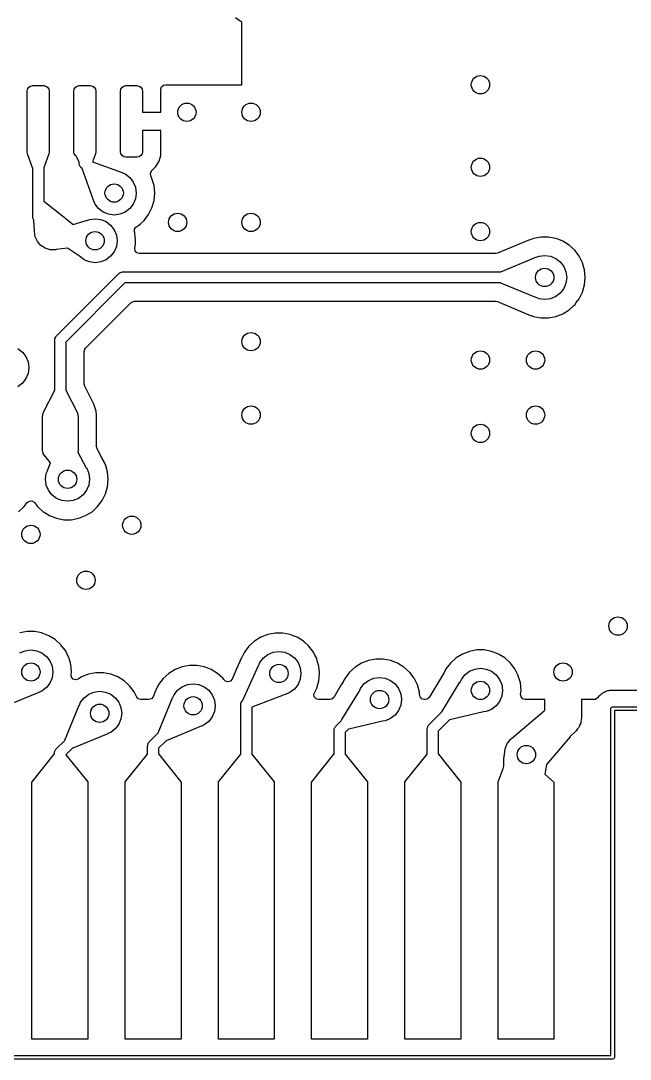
# Model space of a CAD drawing. Extents: x 90 to 175, y -109.5 to -35.9.
# Drawn here: x 123.47 to 140.08, y -109.55 to -81.26 of the extents above; entities that cross this region are included whole.
import ezdxf

# ---------------------------------------------------------------- set-up
doc = ezdxf.new("R2010")
doc.units = 0
doc.layers.add('BLACK', color=7, linetype='CONTINUOUS')

msp = doc.modelspace()

# ---------------------------------------------------------------- linework, layer by layer
at = {"layer": 'BLACK', "linetype": 'CONTINUOUS'}
for p, q in [((129.45, -81.269615), (129.325736, -81.174264)), ((129.5, -81.290325), (129.45, -81.269615)), ((129.5, -81.53), (129.5, -81.290325)), ((129.5, -83), (129.5, -81.53)), ((123.65, -83.175), (123.661418, -83.117597)), ((123.65, -84.825), (123.65, -83.175)), ((123.661418, -83.117597), (123.693934, -83.068934)), ((123.693934, -83.068934), (123.742597, -83.036418)), ((123.742597, -83.036418), (123.8, -83.025)), ((123.8, -83.025), (124.1, -83.025)), ((124.1, -83.025), (124.157403, -83.036418)), ((124.157403, -83.036418), (124.206066, -83.068934)), ((124.206066, -83.068934), (124.238582, -83.117597)), ((124.238582, -83.117597), (124.25, -83.175)), ((124.25, -83.175), (124.25, -84.825)), ((124.92, -83.175), (124.931418, -83.117597)), ((124.92, -84.825), (124.92, -83.175)), ((124.931418, -83.117597), (124.963934, -83.068934)), ((124.963934, -83.068934), (125.012597, -83.036418)), ((125.012597, -83.036418), (125.07, -83.025)), ((125.07, -83.025), (125.37, -83.025)), ((125.37, -83.025), (125.427403, -83.036418)), ((125.427403, -83.036418), (125.476066, -83.068934)), ((125.476066, -83.068934), (125.508582, -83.117597)), ((125.508582, -83.117597), (125.52, -83.175)), ((125.52, -83.175), (125.52, -84.825)), ((126.19, -83.175), (126.201418, -83.117597)), ((126.19, -84.825), (126.19, -83.175)), ((126.201418, -83.117597), (126.233934, -83.068934)), ((126.233934, -83.068934), (126.282597, -83.036418)), ((126.282597, -83.036418), (126.34, -83.025)), ((126.34, -83.025), (126.64, -83.025)), ((126.64, -83.025), (126.697403, -83.036418)), ((126.697403, -83.036418), (126.746066, -83.068934)), ((126.746066, -83.068934), (126.778582, -83.117597)), ((126.778582, -83.117597), (126.79, -83.175)), ((126.79, -83.175), (126.79, -83.75)), ((127.29, -83.124), (127.309685, -83.056961)), ((127.29, -83.13), (127.29, -83.124)), ((127.29, -83.75), (127.29, -83.13)), ((127.309685, -83.056961), (127.362489, -83.011206)), ((127.362489, -83.011206), (127.414, -83)), ((127.414, -83), (129.5, -83)), ((126.79, -83.75), (127.29, -83.75)), ((127.29, -84.25), (126.79, -84.25)), ((126.79, -84.25), (126.79, -84.825)), ((127.29, -84.890644), (127.29, -84.25)), ((123.661418, -84.882403), (123.65, -84.825)), ((124.25, -84.825), (124.238582, -84.882403)), ((124.931418, -84.882403), (124.92, -84.825)), ((125.52, -84.825), (125.508582, -84.882403)), ((126.201418, -84.882403), (126.19, -84.825)), ((126.79, -84.825), (126.778582, -84.882403)), ((123.662719, -84.884351), (123.661418, -84.882403)), ((123.662741, -84.886151), (123.662719, -84.884351)), ((123.797245, -85.267194), (123.662741, -84.886151)), ((124.237258, -84.886151), (124.102755, -85.267194)), ((124.237279, -84.884352), (124.237258, -84.886151)), ((124.238582, -84.882403), (124.237279, -84.884352)), ((124.963934, -84.931066), (124.931418, -84.882403)), ((124.987922, -84.947095), (124.963934, -84.931066)), ((124.988277, -84.949869), (124.987922, -84.947095)), ((125.07, -85.101031), (124.988277, -84.949869)), ((125.07, -85.150833), (125.07, -85.101031)), ((125.075111, -85.169907), (125.07, -85.150833)), ((125.507119, -84.886264), (125.425541, -85.101724)), ((125.425541, -85.101724), (126.237805, -85.392131)), ((125.507158, -84.884533), (125.507119, -84.886264)), ((125.508582, -84.882403), (125.507158, -84.884533)), ((126.233934, -84.931066), (126.201418, -84.882403)), ((126.282597, -84.963582), (126.233934, -84.931066)), ((126.34, -84.975), (126.282597, -84.963582)), ((126.64, -84.975), (126.34, -84.975)), ((126.697403, -84.963582), (126.64, -84.975)), ((126.746066, -84.931066), (126.697403, -84.963582)), ((126.778582, -84.882403), (126.746066, -84.931066)), ((127.157685, -85.226552), (127.241282, -85.085196)), ((127.241282, -85.085196), (127.241283, -85.085193)), ((127.241283, -85.085193), (127.287099, -84.927495)), ((127.287099, -84.927495), (127.2871, -84.927489)), ((127.2871, -84.927489), (127.29, -84.890644)), ((123.8, -85.271565), (123.797245, -85.267194)), ((123.8, -86.6), (123.8, -85.271565)), ((124.102755, -85.267194), (124.1, -85.27026)), ((124.1, -85.27026), (124.1, -86.167114)), ((125.075111, -85.189656), (125.075111, -85.169907)), ((125.084984, -85.206758), (125.075111, -85.189656)), ((125.090096, -85.225833), (125.084984, -85.206758)), ((125.10406, -85.239797), (125.090096, -85.225833)), ((125.113934, -85.256899), (125.10406, -85.239797)), ((125.143752, -85.286717), (125.113934, -85.256899)), ((125.461296, -86.168712), (125.143752, -85.286717)), ((126.237805, -85.392131), (126.244441, -85.398143)), ((126.244441, -85.398143), (126.244523, -85.399815)), ((126.244523, -85.399815), (126.319762, -85.43098)), ((126.319762, -85.43098), (126.444026, -85.526331)), ((127.005566, -85.417261), (127.032439, -85.352765)), ((127.017827, -85.486042), (127.005566, -85.417261)), ((127.032439, -85.352765), (127.041147, -85.343091)), ((127.041147, -85.343091), (127.157681, -85.226557)), ((127.157681, -85.226557), (127.157685, -85.226552)), ((126.444026, -85.526331), (126.539377, -85.650595)), ((126.539377, -85.650595), (126.599317, -85.795304)), ((127.050344, -85.551345), (127.017827, -85.486042)), ((127.106159, -85.747512), (127.050344, -85.551345)), ((126.599317, -85.795304), (126.619762, -85.950595)), ((126.619762, -85.950595), (126.599317, -86.105886)), ((127.124977, -85.950595), (127.106159, -85.747512)), ((127.106159, -86.153678), (127.124977, -85.950595)), ((124.1, -86.167114), (124.103198, -86.168232)), ((124.103198, -86.168232), (124.654595, -86.60745)), ((125.461477, -86.169181), (125.461296, -86.168712)), ((125.467799, -86.175522), (125.461477, -86.169181)), ((125.469051, -86.175523), (125.467799, -86.175522)), ((125.500147, -86.250595), (125.469051, -86.175523)), ((125.595498, -86.374859), (125.500147, -86.250595)), ((126.539377, -86.250595), (126.444026, -86.374859)), ((126.599317, -86.105886), (126.539377, -86.250595)), ((127.050344, -86.349845), (127.106159, -86.153678)), ((125.719762, -86.47021), (125.595498, -86.374859)), ((125.864471, -86.53015), (125.719762, -86.47021)), ((126.019762, -86.550595), (125.864471, -86.53015)), ((126.175053, -86.53015), (126.019762, -86.550595)), ((126.319762, -86.47021), (126.175053, -86.53015)), ((126.444026, -86.374859), (126.319762, -86.47021)), ((126.884246, -86.631982), (126.959435, -86.532416)), ((126.959435, -86.532416), (127.050344, -86.349845)), ((123.805111, -86.619074), (123.8, -86.6)), ((123.805111, -86.638823), (123.805111, -86.619074)), ((123.814984, -86.655925), (123.805111, -86.638823)), ((123.820096, -86.675), (123.814984, -86.655925)), ((123.831187, -86.686091), (123.820096, -86.675)), ((123.849342, -86.989021), (123.831187, -86.686091)), ((124.654595, -86.60745), (124.67743, -86.622125)), ((124.67743, -86.622125), (124.687259, -86.633468)), ((124.687259, -86.633468), (124.693321, -86.638297)), ((124.693321, -86.638297), (124.696641, -86.644296)), ((124.696641, -86.644296), (124.702591, -86.651162)), ((124.702591, -86.651162), (124.704441, -86.6504)), ((124.704441, -86.6504), (124.711713, -86.652949)), ((124.711713, -86.652949), (124.90484, -86.806839)), ((124.90484, -86.806839), (125.260245, -86.698757)), ((125.260245, -86.698757), (125.269155, -86.699629)), ((125.269155, -86.699629), (125.270547, -86.701163)), ((125.270547, -86.701163), (125.344709, -86.670445)), ((125.344709, -86.670445), (125.5, -86.65)), ((125.5, -86.65), (125.655291, -86.670445)), ((125.655291, -86.670445), (125.8, -86.730385)), ((125.8, -86.730385), (125.924264, -86.825736)), ((125.924264, -86.825736), (126.019615, -86.95)), ((126.62904, -86.867721), (126.685803, -86.832576)), ((126.685803, -86.832576), (126.736044, -86.786775)), ((126.736044, -86.786775), (126.836524, -86.695176)), ((126.836524, -86.695176), (126.884246, -86.631982)), ((123.851035, -86.992797), (123.849342, -86.989021)), ((123.85, -87), (123.851035, -86.992797)), ((123.870254, -87.140866), (123.85, -87)), ((123.929373, -87.27032), (123.870254, -87.140866)), ((126.019615, -86.95), (126.079555, -87.094709)), ((126.079555, -87.094709), (126.1, -87.25)), ((126.575061, -87.007075), (126.575647, -86.93721)), ((126.583169, -87.035572), (126.575061, -87.007075)), ((126.575647, -86.93721), (126.613914, -86.878751)), ((126.586397, -87.046918), (126.583169, -87.035572)), ((126.603691, -87.233558), (126.586397, -87.046918)), ((126.613914, -86.878751), (126.62904, -86.867721)), ((124.02257, -87.377875), (123.929373, -87.27032)), ((124.142292, -87.454816), (124.02257, -87.377875)), ((126.079555, -87.405291), (126.019615, -87.55)), ((126.1, -87.25), (126.079555, -87.405291)), ((126.586387, -87.453188), (126.597725, -87.330836)), ((126.597725, -87.330836), (126.605215, -87.25)), ((126.605215, -87.25), (126.603691, -87.233558)), ((137.315159, -87.233559), (136.459792, -87.589962)), ((137.315165, -87.233557), (137.315159, -87.233559)), ((137.347816, -87.22515), (137.315165, -87.233557)), ((137.354758, -87.22292), (137.347816, -87.22515)), ((137.447538, -87.186977), (137.354758, -87.22292)), ((137.447542, -87.186976), (137.447538, -87.186977)), ((137.547784, -87.168238), (137.447542, -87.186976)), ((137.648024, -87.1495), (137.547784, -87.168238)), ((137.851976, -87.1495), (137.648024, -87.1495)), ((138.052456, -87.186976), (137.851976, -87.1495)), ((138.092719, -87.202574), (138.052456, -87.186976)), ((138.242635, -87.260651), (138.092719, -87.202574)), ((138.242642, -87.260655), (138.242635, -87.260651)), ((138.416039, -87.368017), (138.242642, -87.260655)), ((138.416041, -87.368019), (138.416039, -87.368017)), ((138.566762, -87.505418), (138.416041, -87.368019)), ((124.278843, -87.494911), (124.142292, -87.454816)), ((124.353698, -87.494911), (124.278843, -87.494911)), ((124.354339, -87.496082), (124.353698, -87.494911)), ((124.362934, -87.498598), (124.354339, -87.496082)), ((124.396956, -87.494911), (124.362934, -87.498598)), ((124.421157, -87.494911), (124.396956, -87.494911)), ((124.435314, -87.490753), (124.421157, -87.494911)), ((124.749939, -87.456657), (124.435314, -87.490753)), ((125.076049, -87.674504), (124.749939, -87.456657)), ((125.2, -87.769615), (125.076049, -87.674504)), ((125.924264, -87.674264), (125.8, -87.769615)), ((126.019615, -87.55), (125.924264, -87.674264)), ((126.585616, -87.457853), (126.586387, -87.453188)), ((126.59556, -87.527011), (126.585616, -87.457853)), ((126.641315, -87.579815), (126.59556, -87.527011)), ((126.708354, -87.5995), (126.641315, -87.579815)), ((135.996202, -87.5995), (126.708354, -87.5995)), ((136, -87.6), (135.996202, -87.5995)), ((136.003798, -87.5995), (136, -87.6)), ((136.4121, -87.5995), (136.003798, -87.5995)), ((136.459792, -87.589962), (136.4121, -87.5995)), ((136.5572, -88.097), (137.509585, -87.700173)), ((137.509585, -87.700173), (137.518539, -87.700155)), ((137.518539, -87.700155), (137.519844, -87.701454)), ((137.519844, -87.701454), (137.594709, -87.670445)), ((137.594709, -87.670445), (137.75, -87.65)), ((137.75, -87.65), (137.905291, -87.670445)), ((137.905291, -87.670445), (138.05, -87.730385)), ((138.566764, -87.505421), (138.566762, -87.505418)), ((138.689673, -87.668179), (138.566764, -87.505421)), ((138.780582, -87.85075), (138.689673, -87.668179)), ((125.248497, -87.789703), (125.2, -87.769615)), ((125.258555, -87.796422), (125.248497, -87.789703)), ((125.26056, -87.797495), (125.258555, -87.796422)), ((125.267334, -87.797505), (125.26056, -87.797495)), ((125.344709, -87.829555), (125.267334, -87.797505)), ((125.5, -87.85), (125.344709, -87.829555)), ((125.655291, -87.829555), (125.5, -87.85)), ((125.8, -87.769615), (125.655291, -87.829555)), ((138.05, -87.730385), (138.174264, -87.825736)), ((138.174264, -87.825736), (138.269615, -87.95)), ((138.269615, -87.95), (138.329555, -88.094709)), ((138.836397, -88.046917), (138.780582, -87.85075)), ((124.446434, -89.841434), (126.143934, -88.143934)), ((126.143934, -88.143934), (126.161035, -88.13406)), ((126.161035, -88.13406), (126.175, -88.120096)), ((126.175, -88.120096), (126.194074, -88.114984)), ((126.194074, -88.114984), (126.211177, -88.105111)), ((126.211177, -88.105111), (126.230925, -88.105111)), ((126.230925, -88.105111), (126.25, -88.1)), ((126.25, -88.1), (136.553231, -88.1)), ((136.553231, -88.1), (136.553427, -88.099527)), ((136.553427, -88.099527), (136.5572, -88.097)), ((138.329555, -88.094709), (138.35, -88.25)), ((138.35, -88.25), (138.329555, -88.405291)), ((138.855215, -88.25), (138.836397, -88.046917)), ((138.836397, -88.453083), (138.855215, -88.25)), ((126.312132, -88.4), (124.7025, -90.009632)), ((136.554213, -88.4), (126.312132, -88.4)), ((136.5572, -88.402999), (136.554213, -88.4)), ((137.509584, -88.799825), (136.5572, -88.402999)), ((138.269615, -88.55), (138.174264, -88.674264)), ((138.329555, -88.405291), (138.269615, -88.55)), ((138.780582, -88.64925), (138.836397, -88.453083)), ((137.50959, -88.799827), (137.509584, -88.799825)), ((137.518545, -88.799841), (137.50959, -88.799827)), ((137.519844, -88.798545), (137.518545, -88.799841)), ((137.594709, -88.829555), (137.519844, -88.798545)), ((137.75, -88.85), (137.594709, -88.829555)), ((137.905291, -88.829555), (137.75, -88.85)), ((138.05, -88.769615), (137.905291, -88.829555)), ((138.174264, -88.674264), (138.05, -88.769615)), ((138.610382, -88.936819), (138.689673, -88.831821)), ((138.689673, -88.831821), (138.780582, -88.64925)), ((125.239319, -90.180627), (126.483127, -88.936819)), ((126.483127, -88.936819), (126.54445, -88.903334)), ((126.54445, -88.903334), (126.570808, -88.9005)), ((126.570808, -88.9005), (136.4121, -88.9005)), ((136.4121, -88.9005), (136.459792, -88.910038)), ((136.459792, -88.910038), (136.524067, -88.936819)), ((136.524067, -88.936819), (137.315167, -89.266443)), ((138.416041, -89.131981), (138.544122, -89.015219)), ((138.544122, -89.015219), (138.566762, -88.994581)), ((138.566762, -88.994581), (138.610382, -88.936819)), ((137.315167, -89.266443), (137.315173, -89.266445)), ((137.315173, -89.266445), (137.315174, -89.266446)), ((137.315174, -89.266446), (137.366416, -89.284627)), ((137.366416, -89.284627), (137.372334, -89.286092)), ((137.372334, -89.286092), (137.372275, -89.286326)), ((137.372275, -89.286326), (137.39202, -89.291514)), ((137.39202, -89.291514), (137.447538, -89.313022)), ((137.447538, -89.313022), (137.447539, -89.313022)), ((137.447539, -89.313022), (137.447544, -89.313024)), ((137.447544, -89.313024), (137.648024, -89.3505)), ((137.648024, -89.3505), (137.648026, -89.3505)), ((137.648026, -89.3505), (137.851974, -89.3505)), ((137.851974, -89.3505), (137.851976, -89.3505)), ((137.851976, -89.3505), (138.052456, -89.313024)), ((138.052456, -89.313024), (138.242637, -89.239348)), ((138.242637, -89.239348), (138.416041, -89.131981)), ((124.4025, -89.9475), (124.407611, -89.928425)), ((124.4025, -91.316162), (124.4025, -89.9475)), ((124.407611, -89.908677), (124.417484, -89.891574)), ((124.407611, -89.928425), (124.407611, -89.908677)), ((124.417484, -89.891574), (124.422596, -89.8725)), ((124.422596, -89.8725), (124.43656, -89.858535)), ((124.43656, -89.858535), (124.446434, -89.841434)), ((123.393455, -90.188183), (123.517719, -90.283534)), ((124.7025, -90.009632), (124.7025, -91.315495)), ((125.203, -90.268308), (125.222685, -90.201269)), ((125.222685, -90.201269), (125.239319, -90.180627)), ((123.517719, -90.283534), (123.61307, -90.407798)), ((123.61307, -90.407798), (123.67301, -90.552507)), ((125.203, -91.153909), (125.203, -90.268308)), ((123.67301, -90.552507), (123.693455, -90.707798)), ((123.693455, -90.707798), (123.67301, -90.863089)), ((123.61307, -91.007798), (123.517719, -91.132062)), ((123.67301, -90.863089), (123.61307, -91.007798)), ((123.517719, -91.132062), (123.393455, -91.227413)), ((124.087015, -91.943547), (124.399266, -91.318967)), ((124.399266, -91.318967), (124.4025, -91.316162)), ((124.7025, -91.315495), (124.703542, -91.315927)), ((124.703542, -91.315927), (124.705734, -91.318968)), ((124.705734, -91.318968), (125.017983, -91.943545)), ((125.216088, -91.209358), (125.203, -91.153909)), ((125.471758, -91.720763), (125.216088, -91.209358)), ((124.065, -92.04375), (124.083554, -91.950471)), ((124.083554, -91.950471), (124.086181, -91.946538)), ((124.086181, -91.946538), (124.087015, -91.943547)), ((125.017983, -91.943545), (125.018121, -91.945495)), ((125.018121, -91.945495), (125.021446, -91.950471)), ((125.021446, -91.950471), (125.04, -92.04375)), ((125.474444, -91.725588), (125.471758, -91.720763)), ((125.475362, -91.727075), (125.474444, -91.725588)), ((125.530087, -91.892225), (125.475362, -91.727075)), ((125.540009, -91.989348), (125.530087, -91.892225)), ((124.065, -92.95625), (124.065, -92.04375)), ((125.04, -92.04375), (125.04, -92.95625)), ((125.540499, -91.994144), (125.540009, -91.989348)), ((125.5405, -91.994157), (125.540499, -91.994144)), ((125.5405, -92.859014), (125.5405, -91.994157)), ((124.083554, -93.049529), (124.065, -92.95625)), ((124.136393, -93.128607), (124.083554, -93.049529)), ((125.038788, -92.962577), (125.030149, -93.007695)), ((125.030149, -93.007695), (125.259944, -93.437397)), ((125.038818, -92.962189), (125.038788, -92.962577)), ((125.04, -92.95625), (125.038818, -92.962189)), ((125.555154, -92.91749), (125.5405, -92.859014)), ((125.685411, -93.161064), (125.555154, -92.91749)), ((124.170284, -93.151252), (124.136393, -93.128607)), ((124.17135, -93.154891), (124.170284, -93.151252)), ((124.28804, -93.299882), (124.17135, -93.154891)), ((124.20019, -93.509602), (124.28804, -93.299882)), ((125.687357, -93.164438), (125.685411, -93.161064)), ((125.689673, -93.168179), (125.687357, -93.164438)), ((125.69584, -93.180565), (125.689673, -93.168179)), ((125.74401, -93.270639), (125.69584, -93.180565)), ((125.744011, -93.270642), (125.74401, -93.270639)), ((125.751739, -93.291926), (125.744011, -93.270642)), ((125.754519, -93.298409), (125.751739, -93.291926)), ((125.780576, -93.350738), (125.754519, -93.298409)), ((125.780582, -93.35075), (125.780576, -93.350738)), ((125.836397, -93.546917), (125.780582, -93.35075)), ((124.15, -93.75), (124.170445, -93.594709)), ((124.170445, -93.594709), (124.20146, -93.519829)), ((124.200186, -93.518553), (124.20019, -93.509602)), ((124.20146, -93.519829), (124.200186, -93.518553)), ((125.259944, -93.437397), (125.269615, -93.45)), ((125.269615, -93.45), (125.279683, -93.474307)), ((125.279683, -93.474307), (125.298248, -93.509022)), ((125.299128, -93.517933), (125.298214, -93.519046)), ((125.298214, -93.519046), (125.329555, -93.594709)), ((125.298248, -93.509022), (125.299128, -93.517933)), ((125.329555, -93.594709), (125.35, -93.75)), ((125.855215, -93.75), (125.836397, -93.546917)), ((124.170445, -93.905291), (124.15, -93.75)), ((124.230385, -94.05), (124.170445, -93.905291)), ((125.329555, -93.905291), (125.269615, -94.05)), ((125.35, -93.75), (125.329555, -93.905291)), ((125.836397, -93.953083), (125.855215, -93.75)), ((124.325736, -94.174264), (124.230385, -94.05)), ((124.45, -94.269615), (124.325736, -94.174264)), ((125.174264, -94.174264), (125.05, -94.269615)), ((125.269615, -94.05), (125.174264, -94.174264)), ((125.689673, -94.331821), (125.780582, -94.14925)), ((125.780582, -94.14925), (125.836397, -93.953083)), ((123.416041, -94.631981), (123.566764, -94.494579)), ((123.566764, -94.494579), (123.651046, -94.38297)), ((123.651046, -94.38297), (123.707155, -94.341335)), ((123.707155, -94.341335), (123.776867, -94.336644)), ((123.776867, -94.336644), (123.838049, -94.370386)), ((123.838049, -94.370386), (123.848954, -94.382971)), ((123.848954, -94.382971), (123.933237, -94.494581)), ((123.933237, -94.494581), (124.083958, -94.63198)), ((124.594709, -94.329555), (124.45, -94.269615)), ((124.75, -94.35), (124.594709, -94.329555)), ((124.905291, -94.329555), (124.75, -94.35)), ((125.05, -94.269615), (124.905291, -94.329555)), ((125.416041, -94.631981), (125.566764, -94.494579)), ((125.566764, -94.494579), (125.689673, -94.331821)), ((124.083958, -94.63198), (124.08396, -94.631982)), ((124.08396, -94.631982), (124.111849, -94.64925)), ((124.111849, -94.64925), (124.257363, -94.739348)), ((124.257363, -94.739348), (124.447544, -94.813024)), ((125.052456, -94.813024), (125.242637, -94.739348)), ((125.242637, -94.739348), (125.416041, -94.631981)), ((124.447544, -94.813024), (124.648024, -94.8505)), ((124.648024, -94.8505), (124.648026, -94.8505)), ((124.648026, -94.8505), (124.851974, -94.8505)), ((124.851974, -94.8505), (124.851976, -94.8505)), ((124.851976, -94.8505), (125.052456, -94.813024)), ((123.648024, -97.8995), (123.447544, -97.936976)), ((123.851976, -97.8995), (123.648024, -97.8995)), ((124.052456, -97.936976), (123.851976, -97.8995)), ((124.05949, -97.939701), (124.052456, -97.936976)), ((124.242635, -98.010651), (124.05949, -97.939701)), ((124.242642, -98.010655), (124.242635, -98.010651)), ((124.416039, -98.118017), (124.242642, -98.010655)), ((124.416041, -98.118019), (124.416039, -98.118017)), ((124.566762, -98.255418), (124.416041, -98.118019)), ((129.843659, -98.15822), (129.692938, -98.295619)), ((129.843661, -98.158218), (129.843659, -98.15822)), ((130.017058, -98.050856), (129.843661, -98.158218)), ((130.017065, -98.050852), (130.017058, -98.050856)), ((130.207242, -97.977178), (130.017065, -98.050852)), ((130.207245, -97.977177), (130.207242, -97.977177)), ((130.207242, -97.977177), (130.207242, -97.977178)), ((130.407725, -97.939701), (130.207245, -97.977177)), ((130.611677, -97.939701), (130.407725, -97.939701)), ((130.812157, -97.977177), (130.611677, -97.939701)), ((130.898574, -98.010655), (130.812157, -97.977177)), ((131.002336, -98.050852), (130.898574, -98.010655)), ((131.002343, -98.050856), (131.002336, -98.050852)), ((131.17574, -98.158218), (131.002343, -98.050856)), ((131.175742, -98.15822), (131.17574, -98.158218)), ((131.326463, -98.295619), (131.175742, -98.15822)), ((123.45, -98.480385), (123.594709, -98.420445)), ((123.594709, -98.420445), (123.75, -98.4)), ((123.75, -98.4), (123.905291, -98.420445)), ((123.905291, -98.420445), (124.05, -98.480385)), ((124.59712, -98.295619), (124.566762, -98.255418)), ((124.689673, -98.418179), (124.59712, -98.295619)), ((124.735718, -98.510651), (124.689673, -98.418179)), ((129.570026, -98.458382), (129.504433, -98.590108)), ((129.570029, -98.458377), (129.570026, -98.458382)), ((129.692938, -98.295619), (129.570029, -98.458377)), ((130.35441, -98.460646), (130.509701, -98.440201)), ((130.509701, -98.440201), (130.664992, -98.460646)), ((131.326465, -98.295622), (131.326463, -98.295619)), ((131.449374, -98.45838), (131.326465, -98.295622)), ((131.489576, -98.539117), (131.449374, -98.45838)), ((135.697541, -98.436977), (135.507364, -98.510651)), ((135.697544, -98.436976), (135.697541, -98.436976)), ((135.697541, -98.436976), (135.697541, -98.436977)), ((135.898024, -98.3995), (135.697544, -98.436976)), ((136.101976, -98.3995), (135.898024, -98.3995)), ((136.302456, -98.436976), (136.101976, -98.3995)), ((136.397546, -98.473814), (136.302456, -98.436976)), ((124.05, -98.480385), (124.174264, -98.575736)), ((124.174264, -98.575736), (124.269615, -98.7)), ((124.269615, -98.7), (124.329555, -98.844709)), ((124.776674, -98.592902), (124.735718, -98.510651)), ((124.780582, -98.60075), (124.776674, -98.592902)), ((124.826079, -98.760655), (124.780582, -98.60075)), ((129.489085, -98.615051), (129.356141, -98.913096)), ((129.489086, -98.615049), (129.489085, -98.615051)), ((129.489088, -98.615045), (129.489086, -98.615049)), ((129.501386, -98.595528), (129.489088, -98.615045)), ((129.504433, -98.590108), (129.501386, -98.595528)), ((129.959169, -98.81484), (129.990086, -98.740201)), ((129.990086, -98.740201), (130.085437, -98.615937)), ((130.085437, -98.615937), (130.209701, -98.520586)), ((130.209701, -98.520586), (130.35441, -98.460646)), ((130.664992, -98.460646), (130.809701, -98.520586)), ((130.809701, -98.520586), (130.933965, -98.615937)), ((130.933965, -98.615937), (131.029316, -98.740201)), ((131.029316, -98.740201), (131.089256, -98.88491)), ((131.528864, -98.618019), (131.489576, -98.539117)), ((131.540283, -98.640951), (131.528864, -98.618019)), ((131.554656, -98.691467), (131.540283, -98.640951)), ((131.596098, -98.837118), (131.554656, -98.691467)), ((132.947541, -98.686977), (132.757364, -98.760651)), ((132.947544, -98.686976), (132.947541, -98.686976)), ((132.947541, -98.686976), (132.947541, -98.686977)), ((133.148024, -98.6495), (132.947544, -98.686976)), ((133.351976, -98.6495), (133.148024, -98.6495)), ((133.552456, -98.686976), (133.351976, -98.6495)), ((133.647546, -98.723814), (133.552456, -98.686976)), ((133.742635, -98.760651), (133.647546, -98.723814)), ((135.333958, -98.618019), (135.183237, -98.755418)), ((135.33396, -98.618017), (135.333958, -98.618019)), ((135.507357, -98.510655), (135.33396, -98.618017)), ((135.507364, -98.510651), (135.507357, -98.510655)), ((136.492635, -98.510651), (136.397546, -98.473814)), ((136.492642, -98.510655), (136.492635, -98.510651)), ((136.666039, -98.618017), (136.492642, -98.510655)), ((136.666041, -98.618019), (136.666039, -98.618017)), ((136.816762, -98.755418), (136.666041, -98.618019)), ((124.329555, -98.844709), (124.35, -99)), ((124.35, -99), (124.329555, -99.155291)), ((124.836397, -98.796917), (124.826079, -98.760655)), ((124.855215, -98.999999), (124.836397, -98.796917)), ((124.847988, -99.077993), (124.855215, -99)), ((124.855215, -99), (124.855215, -98.999999)), ((127.678755, -98.932053), (127.505358, -99.039415)), ((127.678762, -98.932049), (127.678755, -98.932053)), ((127.868939, -98.858375), (127.678762, -98.932049)), ((127.868942, -98.858374), (127.868939, -98.858374)), ((127.868939, -98.858374), (127.868939, -98.858375)), ((128.069422, -98.820898), (127.868942, -98.858374)), ((128.273374, -98.820898), (128.069422, -98.820898)), ((128.473854, -98.858374), (128.273374, -98.820898)), ((128.568944, -98.895212), (128.473854, -98.858374)), ((128.664033, -98.932049), (128.568944, -98.895212)), ((128.66404, -98.932053), (128.664033, -98.932049)), ((128.837437, -99.039415), (128.66404, -98.932053)), ((129.356141, -98.913096), (129.231131, -99.193352)), ((129.610685, -99.583339), (129.950741, -98.820974)), ((129.950741, -98.820974), (129.95724, -98.814816)), ((129.95724, -98.814816), (129.959169, -98.81484)), ((131.089256, -98.88491), (131.109701, -99.040201)), ((131.612351, -99.012525), (131.596098, -98.837118)), ((131.614916, -99.040201), (131.612351, -99.012525)), ((132.433237, -99.005418), (132.310328, -99.168176)), ((132.583958, -98.868019), (132.433237, -99.005418)), ((132.58396, -98.868017), (132.583958, -98.868019)), ((132.757357, -98.760655), (132.58396, -98.868017)), ((132.757364, -98.760651), (132.757357, -98.760655)), ((133.742642, -98.760655), (133.742635, -98.760651)), ((133.916039, -98.868017), (133.742642, -98.760655)), ((133.916041, -98.868019), (133.916039, -98.868017)), ((134.066762, -99.005418), (133.916041, -98.868019)), ((134.074853, -99.016132), (134.066762, -99.005418)), ((134.189673, -99.168179), (134.074853, -99.016132)), ((135.008658, -99.016125), (134.598249, -99.690467)), ((135.011219, -99.012525), (135.008658, -99.016125)), ((135.022283, -98.99458), (135.010822, -99.012243)), ((135.010822, -99.012243), (135.011219, -99.012525)), ((135.060326, -98.91818), (135.022283, -98.99458)), ((135.060328, -98.918176), (135.060326, -98.91818)), ((135.183237, -98.755418), (135.060328, -98.918176)), ((135.575736, -99.075736), (135.7, -98.980385)), ((135.7, -98.980385), (135.844709, -98.920445)), ((135.844709, -98.920445), (136, -98.9)), ((136, -98.9), (136.155291, -98.920445)), ((136.155291, -98.920445), (136.3, -98.980385)), ((136.3, -98.980385), (136.424264, -99.075736)), ((136.8481, -98.796917), (136.816762, -98.755418)), ((136.939673, -98.918179), (136.8481, -98.796917)), ((136.946581, -98.932053), (136.939673, -98.918179)), ((137.028548, -99.096666), (136.946581, -98.932053)), ((124.269615, -99.3), (124.174264, -99.424264)), ((124.329555, -99.155291), (124.269615, -99.3)), ((124.857815, -99.139043), (124.847988, -99.077993)), ((124.902676, -99.192608), (124.857815, -99.139043)), ((124.969375, -99.213416), (124.902676, -99.192608)), ((125.036736, -99.194861), (124.969375, -99.213416)), ((125.132357, -99.135655), (125.036736, -99.194861)), ((125.132364, -99.135651), (125.132357, -99.135655)), ((125.322541, -99.061977), (125.132364, -99.135651)), ((125.322544, -99.061976), (125.322541, -99.061976)), ((125.322541, -99.061976), (125.322541, -99.061977)), ((125.523024, -99.0245), (125.322544, -99.061976)), ((125.726976, -99.0245), (125.523024, -99.0245)), ((125.927456, -99.061976), (125.726976, -99.0245)), ((125.930566, -99.063181), (125.927456, -99.061976)), ((126.117635, -99.135651), (125.930566, -99.063181)), ((126.117642, -99.135655), (126.117635, -99.135651)), ((126.291039, -99.243017), (126.117642, -99.135655)), ((126.291041, -99.243019), (126.291039, -99.243017)), ((126.441762, -99.380418), (126.291041, -99.243019)), ((127.354635, -99.176816), (127.231725, -99.339576)), ((127.505356, -99.039417), (127.354635, -99.176816)), ((127.505358, -99.039415), (127.505356, -99.039417)), ((128.837439, -99.039417), (128.837437, -99.039415)), ((128.978685, -99.16818), (128.837439, -99.039417)), ((128.988162, -99.176819), (128.978685, -99.16818)), ((129.007996, -99.203083), (128.988162, -99.176819)), ((129.018932, -99.217565), (129.007996, -99.203083)), ((129.05177, -99.247741), (129.018932, -99.217565)), ((129.118981, -99.266833), (129.05177, -99.247741)), ((129.185844, -99.246557), (129.118981, -99.266833)), ((129.231131, -99.193352), (129.185844, -99.246557)), ((131.089256, -99.195492), (131.029316, -99.340201)), ((131.109701, -99.040201), (131.089256, -99.195492)), ((131.540283, -99.439451), (131.596098, -99.243284)), ((131.596098, -99.243284), (131.614916, -99.040201)), ((132.258654, -99.266131), (132.189097, -99.380421)), ((132.261219, -99.262525), (132.258654, -99.266131)), ((132.272283, -99.24458), (132.260822, -99.262243)), ((132.260822, -99.262243), (132.261219, -99.262525)), ((132.310326, -99.16818), (132.272283, -99.24458)), ((132.310328, -99.168176), (132.310326, -99.16818)), ((132.825736, -99.325736), (132.95, -99.230385)), ((132.95, -99.230385), (133.094709, -99.170445)), ((133.094709, -99.170445), (133.25, -99.15)), ((133.25, -99.15), (133.405291, -99.170445)), ((133.405291, -99.170445), (133.55, -99.230385)), ((133.55, -99.230385), (133.674264, -99.325736)), ((134.280582, -99.35075), (134.189673, -99.168179)), ((134.976305, -100.041604), (135.440469, -99.278937)), ((135.440469, -99.278937), (135.447697, -99.273654)), ((135.447697, -99.273654), (135.449809, -99.273815)), ((135.449809, -99.273815), (135.480385, -99.2)), ((135.480385, -99.2), (135.575736, -99.075736)), ((136.424264, -99.075736), (136.519615, -99.2)), ((136.519615, -99.2), (136.579555, -99.344709)), ((137.030582, -99.10075), (137.028548, -99.096666)), ((137.077638, -99.266132), (137.030582, -99.10075)), ((137.086397, -99.296917), (137.077638, -99.266132)), ((137.105215, -99.499999), (137.086397, -99.296917)), ((123.968785, -99.558785), (123.01475, -99.951624)), ((123.968791, -99.558782), (123.968785, -99.558785)), ((123.975132, -99.55246), (123.968791, -99.558782)), ((123.975134, -99.550624), (123.975132, -99.55246)), ((124.05, -99.519615), (123.975134, -99.550624)), ((124.174264, -99.424264), (124.05, -99.519615)), ((125.325, -99.605385), (125.469709, -99.545445)), ((125.469709, -99.545445), (125.625, -99.525)), ((125.625, -99.525), (125.780291, -99.545445)), ((125.780291, -99.545445), (125.925, -99.605385)), ((126.441764, -99.380421), (126.441762, -99.380418)), ((126.564673, -99.543179), (126.441764, -99.380421)), ((126.600216, -99.614559), (126.564673, -99.543179)), ((127.145188, -99.51014), (127.07804, -99.673213)), ((127.14519, -99.510135), (127.145188, -99.51014)), ((127.154311, -99.494689), (127.14519, -99.510135)), ((127.156424, -99.490801), (127.154311, -99.494689)), ((127.231725, -99.339576), (127.156424, -99.490801)), ((127.651783, -99.621398), (127.747134, -99.497134)), ((127.747134, -99.497134), (127.871398, -99.401783)), ((127.871398, -99.401783), (128.016107, -99.341843)), ((128.016107, -99.341843), (128.171398, -99.321398)), ((128.171398, -99.321398), (128.326689, -99.341843)), ((128.326689, -99.341843), (128.471398, -99.401783)), ((128.471398, -99.401783), (128.595662, -99.497134)), ((128.595662, -99.497134), (128.691013, -99.621398)), ((129.538397, -99.7454), (129.610685, -99.583339)), ((130.809701, -99.559816), (130.734684, -99.590888)), ((130.933965, -99.464465), (130.809701, -99.559816)), ((131.029316, -99.340201), (130.933965, -99.464465)), ((131.463177, -99.608353), (131.474915, -99.570728)), ((131.474915, -99.570728), (131.486772, -99.546917)), ((131.486772, -99.546917), (131.540283, -99.439451)), ((132.189097, -99.380421), (132.0004, -99.690467)), ((132.226305, -100.291604), (132.690469, -99.528937)), ((132.690469, -99.528937), (132.697697, -99.523654)), ((132.697697, -99.523654), (132.699809, -99.523815)), ((132.699809, -99.523815), (132.730385, -99.45)), ((132.730385, -99.45), (132.825736, -99.325736)), ((133.674264, -99.325736), (133.769615, -99.45)), ((133.769615, -99.45), (133.829555, -99.594709)), ((134.336397, -99.546917), (134.280582, -99.35075)), ((134.341602, -99.603095), (134.336397, -99.546917)), ((136.579555, -99.344709), (136.6, -99.5)), ((136.6, -99.5), (136.579555, -99.655291)), ((137.0946, -99.614559), (137.105215, -99.500001)), ((137.105215, -99.500001), (137.105215, -99.499999)), ((139.326625, -99.574623), (139.306, -99.592495)), ((139.326628, -99.574621), (139.326625, -99.574623)), ((139.351461, -99.56328), (139.326628, -99.574621)), ((139.366982, -99.554805), (139.351461, -99.56328)), ((139.389945, -99.540048), (139.366982, -99.554805)), ((139.389947, -99.540047), (139.389945, -99.540047)), ((139.389945, -99.540047), (139.389945, -99.540048)), ((139.403171, -99.536163), (139.389947, -99.540047)), ((139.416141, -99.532355), (139.403171, -99.536163)), ((139.43271, -99.526175), (139.416141, -99.532355)), ((139.457541, -99.514835), (139.43271, -99.526175)), ((139.457544, -99.514834), (139.457541, -99.514835)), ((139.484568, -99.510948), (139.457544, -99.514834)), ((139.501842, -99.50719), (139.484568, -99.510948)), ((139.526334, -99.5), (139.501842, -99.50719)), ((140.674437, -99.5), (139.526334, -99.5)), ((125.074375, -99.899865), (125.105385, -99.825)), ((125.105385, -99.825), (125.200736, -99.700736)), ((125.200736, -99.700736), (125.325, -99.605385)), ((125.925, -99.605385), (126.049264, -99.700736)), ((126.049264, -99.700736), (126.144615, -99.825)), ((126.144615, -99.825), (126.204555, -99.969709)), ((126.633435, -99.681272), (126.600216, -99.614559)), ((126.677396, -99.730315), (126.633435, -99.681272)), ((126.744435, -99.75), (126.677396, -99.730315)), ((126.96338, -99.75), (126.744435, -99.75)), ((126.968065, -99.749911), (126.96338, -99.75)), ((127.034313, -99.727708), (126.968065, -99.749911)), ((127.07804, -99.673213), (127.034313, -99.727708)), ((127.219772, -100.656651), (127.612613, -99.70261)), ((127.612613, -99.70261), (127.618931, -99.696267)), ((127.618931, -99.696267), (127.620773, -99.696263)), ((127.620773, -99.696263), (127.651783, -99.621398)), ((128.691013, -99.621398), (128.750953, -99.766107)), ((128.750953, -99.766107), (128.771398, -99.921398)), ((129.47, -99.88), (129.475111, -99.860925)), ((129.475111, -99.841177), (129.484984, -99.824074)), ((129.475111, -99.860925), (129.475111, -99.841177)), ((129.484984, -99.824074), (129.490096, -99.805)), ((129.490096, -99.805), (129.50406, -99.791035)), ((129.50406, -99.791035), (129.513934, -99.773934)), ((129.513934, -99.773934), (129.537475, -99.750392)), ((129.537382, -99.750166), (129.538397, -99.7454)), ((129.537475, -99.750392), (129.537382, -99.750166)), ((130.727972, -99.598761), (129.77, -99.956387)), ((130.728341, -99.598616), (130.727972, -99.598761)), ((130.734682, -99.592294), (130.728341, -99.598616)), ((130.734684, -99.590888), (130.734682, -99.592294)), ((131.473121, -99.677511), (131.463177, -99.608353)), ((131.518876, -99.730315), (131.473121, -99.677511)), ((131.585915, -99.75), (131.518876, -99.730315)), ((131.894477, -99.75), (131.585915, -99.75)), ((131.948733, -99.7375), (131.894477, -99.75)), ((132.0004, -99.690467), (131.948733, -99.7375)), ((133.829555, -99.594709), (133.85, -99.75)), ((133.85, -99.75), (133.829555, -99.905291)), ((134.344785, -99.637441), (134.341602, -99.603095)), ((134.355462, -99.677511), (134.344785, -99.637441)), ((134.401217, -99.730315), (134.355462, -99.677511)), ((134.468256, -99.75), (134.401217, -99.730315)), ((134.492324, -99.75), (134.468256, -99.75)), ((134.54658, -99.7375), (134.492324, -99.75)), ((134.598249, -99.690467), (134.54658, -99.7375)), ((136.519615, -99.8), (136.424264, -99.924264)), ((136.579555, -99.655291), (136.519615, -99.8)), ((137.105277, -99.677511), (137.0946, -99.614559)), ((137.151032, -99.730315), (137.105277, -99.677511)), ((137.218071, -99.75), (137.151032, -99.730315)), ((137.75, -99.75), (137.218071, -99.75)), ((137.75, -100.042893), (137.75, -99.75)), ((139.097741, -99.75), (138.75, -99.75)), ((138.75, -99.75), (138.75, -100.25)), ((139.132714, -99.744966), (139.097741, -99.75)), ((139.191478, -99.707173), (139.132714, -99.744966)), ((139.19252, -99.705972), (139.191478, -99.707173)), ((139.203095, -99.69184), (139.19252, -99.705972)), ((139.217853, -99.668876), (139.203095, -99.69184)), ((139.217857, -99.668871), (139.217853, -99.668876)), ((139.238489, -99.650993), (139.217857, -99.668871)), ((139.250993, -99.638489), (139.238489, -99.650993)), ((139.268871, -99.617857), (139.250993, -99.638489)), ((139.268876, -99.617853), (139.268871, -99.617857)), ((139.29184, -99.603095), (139.268876, -99.617853)), ((139.306, -99.592495), (139.29184, -99.603095)), ((124.673374, -100.860253), (125.066215, -99.906212)), ((125.066215, -99.906212), (125.072533, -99.899869)), ((125.072533, -99.899869), (125.074375, -99.899865)), ((126.204555, -99.969709), (126.225, -100.125)), ((126.225, -100.125), (126.204555, -100.280291)), ((128.750953, -100.076689), (128.691013, -100.221398)), ((128.771398, -99.921398), (128.750953, -100.076689)), ((129.47, -101.240447), (129.47, -99.88)), ((129.77, -99.956387), (129.77, -101.240323)), ((133.769615, -100.05), (133.674264, -100.174264)), ((133.829555, -99.905291), (133.769615, -100.05)), ((134.593934, -100.443934), (134.948852, -100.089015)), ((134.948852, -100.089015), (134.95005, -100.084744)), ((134.95005, -100.084744), (134.976305, -100.041604)), ((136.078036, -100.089725), (135.163736, -100.30325)), ((136.155291, -100.079555), (136.078036, -100.089725)), ((136.198854, -100.06151), (136.155291, -100.079555)), ((136.216207, -100.057458), (136.198854, -100.06151)), ((136.218007, -100.056881), (136.216207, -100.057458)), ((136.223675, -100.051229), (136.218007, -100.056881)), ((136.3, -100.019615), (136.223675, -100.051229)), ((136.424264, -99.924264), (136.3, -100.019615)), ((136.835415, -100.817545), (137.736757, -100.054871)), ((137.736757, -100.054871), (137.738616, -100.054276)), ((137.738616, -100.054276), (137.75, -100.042893)), ((139.55, -100), (139.564645, -99.964645)), ((139.55, -109.45), (139.55, -100)), ((139.564645, -99.964645), (139.6, -99.95)), ((139.6, -99.95), (159.4, -99.95)), ((159.35, -100.05), (139.65, -100.05)), ((139.65, -100.05), (139.65, -109.5)), ((126.144615, -100.425), (126.049264, -100.549264)), ((126.204555, -100.280291), (126.144615, -100.425)), ((128.595662, -100.345662), (128.471398, -100.441013)), ((128.691013, -100.221398), (128.595662, -100.345662)), ((132.053934, -100.483934), (132.198852, -100.339015)), ((132.198852, -100.339015), (132.20005, -100.334744)), ((132.20005, -100.334744), (132.226305, -100.291604)), ((133.328036, -100.339725), (132.413736, -100.55325)), ((133.405291, -100.329555), (133.328036, -100.339725)), ((133.448854, -100.31151), (133.405291, -100.329555)), ((133.466207, -100.307458), (133.448854, -100.31151)), ((133.468007, -100.306881), (133.466207, -100.307458)), ((133.473675, -100.301229), (133.468007, -100.306881)), ((133.55, -100.269615), (133.473675, -100.301229)), ((133.674264, -100.174264), (133.55, -100.269615)), ((135.159568, -100.302563), (134.85, -100.612132)), ((135.163736, -100.30325), (135.159568, -100.302563)), ((138.729746, -100.390866), (138.70753, -100.439512)), ((138.732299, -100.373104), (138.729746, -100.390866)), ((138.738574, -100.356283), (138.732299, -100.373104)), ((138.742389, -100.302929), (138.738574, -100.356283)), ((138.75, -100.25), (138.742389, -100.302929)), ((125.843785, -100.683785), (124.88975, -101.076624)), ((125.843791, -100.683782), (125.843785, -100.683785)), ((125.850132, -100.67746), (125.843791, -100.683782)), ((125.850134, -100.675624), (125.850132, -100.67746)), ((125.925, -100.644615), (125.850134, -100.675624)), ((126.049264, -100.549264), (125.925, -100.644615)), ((126.973934, -100.90673), (127.219088, -100.661575)), ((127.218892, -100.661102), (127.219772, -100.656651)), ((127.219088, -100.661575), (127.218892, -100.661102)), ((128.390183, -100.480183), (127.436148, -100.873022)), ((128.390189, -100.48018), (128.390183, -100.480183)), ((128.39653, -100.473858), (128.390189, -100.48018)), ((128.396532, -100.472022), (128.39653, -100.473858)), ((128.471398, -100.441013), (128.396532, -100.472022)), ((132.01, -100.59), (132.015111, -100.570925)), ((132.01, -101.240447), (132.01, -100.59)), ((132.015111, -100.551177), (132.024984, -100.534074)), ((132.015111, -100.570925), (132.015111, -100.551177)), ((132.024984, -100.534074), (132.030096, -100.515)), ((132.030096, -100.515), (132.04406, -100.501035)), ((132.04406, -100.501035), (132.053934, -100.483934)), ((132.409568, -100.552563), (132.31, -100.652132)), ((132.31, -100.652132), (132.31, -101.240323)), ((132.413736, -100.55325), (132.409568, -100.552563)), ((134.55, -100.55), (134.555111, -100.530925)), ((134.55, -101.240447), (134.55, -100.55)), ((134.555111, -100.511177), (134.564984, -100.494074)), ((134.555111, -100.530925), (134.555111, -100.511177)), ((134.564984, -100.494074), (134.570096, -100.475)), ((134.570096, -100.475), (134.58406, -100.461035)), ((134.58406, -100.461035), (134.593934, -100.443934)), ((134.85, -100.612132), (134.85, -101.240323)), ((138.603554, -100.603553), (138.445857, -100.761249)), ((138.635603, -100.560738), (138.603554, -100.603553)), ((138.670627, -100.52032), (138.635603, -100.560738)), ((138.678084, -100.503991), (138.670627, -100.52032)), ((138.688839, -100.489624), (138.678084, -100.503991)), ((138.70753, -100.439512), (138.688839, -100.489624)), ((124.433934, -101.103934), (124.67269, -100.865177)), ((124.672494, -100.864704), (124.673374, -100.860253)), ((124.67269, -100.865177), (124.672494, -100.864704)), ((126.93, -101.012796), (126.935111, -100.993721)), ((126.935111, -100.973973), (126.944984, -100.95687)), ((126.935111, -100.993721), (126.935111, -100.973973)), ((126.944984, -100.95687), (126.950096, -100.937796)), ((126.950096, -100.937796), (126.96406, -100.923831)), ((126.96406, -100.923831), (126.973934, -100.90673)), ((127.431914, -100.873013), (127.23, -101.074928)), ((127.436148, -100.873022), (127.431914, -100.873013)), ((136.670445, -101.094709), (136.730385, -100.95)), ((136.730385, -100.95), (136.825736, -100.825736)), ((136.825736, -100.825736), (136.834322, -100.819146)), ((136.834322, -100.819146), (136.834725, -100.818181)), ((136.834725, -100.818181), (136.835415, -100.817545)), ((138.445127, -100.763244), (137.801091, -101.524375)), ((138.445857, -100.761249), (138.445127, -100.763244)), ((123.781493, -101.99565), (124.386487, -101.242373)), ((124.386487, -101.242373), (124.39, -101.240447)), ((124.39, -101.21), (124.395111, -101.190925)), ((124.39, -101.240447), (124.39, -101.21)), ((124.395111, -101.171177), (124.404984, -101.154074)), ((124.395111, -101.190925), (124.395111, -101.171177)), ((124.404984, -101.154074), (124.410096, -101.135)), ((124.410096, -101.135), (124.42406, -101.121035)), ((124.42406, -101.121035), (124.433934, -101.103934)), ((124.885516, -101.076615), (124.705202, -101.256929)), ((124.705202, -101.256929), (125.298501, -101.995644)), ((124.88975, -101.076624), (124.885516, -101.076615)), ((126.321493, -101.99565), (126.926487, -101.242373)), ((126.926487, -101.242373), (126.93, -101.240447)), ((126.93, -101.240447), (126.93, -101.012796)), ((127.23, -101.074928), (127.23, -101.240323)), ((127.23, -101.240323), (127.232664, -101.241427)), ((127.232664, -101.241427), (127.233513, -101.242374)), ((127.233513, -101.242374), (127.838501, -101.995644)), ((128.861493, -101.99565), (129.466487, -101.242373)), ((129.466487, -101.242373), (129.47, -101.240447)), ((129.77, -101.240323), (129.772664, -101.241427)), ((129.772664, -101.241427), (129.773513, -101.242374)), ((129.773513, -101.242374), (130.378501, -101.995644)), ((131.401493, -101.99565), (132.006487, -101.242373)), ((132.006487, -101.242373), (132.01, -101.240447)), ((132.31, -101.240323), (132.312664, -101.241427)), ((132.312664, -101.241427), (132.313513, -101.242374)), ((132.313513, -101.242374), (132.918501, -101.995644)), ((133.941493, -101.99565), (134.546487, -101.242373)), ((134.546487, -101.242373), (134.55, -101.240447)), ((134.85, -101.240323), (134.852664, -101.241427)), ((134.852664, -101.241427), (134.853513, -101.242374)), ((134.853513, -101.242374), (135.458501, -101.995644)), ((136.647611, -101.307061), (136.649771, -101.276862)), ((136.649771, -101.276862), (136.649883, -101.263729)), ((136.649883, -101.263729), (136.649901, -101.261579)), ((136.649901, -101.261579), (136.65106, -101.258847)), ((136.65, -101.25), (136.670445, -101.094709)), ((136.651096, -101.258331), (136.65, -101.25)), ((136.65106, -101.258847), (136.651096, -101.258331)), ((136.614238, -101.627293), (136.64, -101.556815)), ((136.64, -101.36), (136.647611, -101.307061)), ((136.64, -101.556815), (136.64, -101.36)), ((137.801091, -101.524375), (137.754491, -101.785806)), ((136.479165, -101.996812), (136.614238, -101.627293)), ((137.754491, -101.785806), (137.985516, -101.99547)), ((123.778, -109), (123.778, -102)), ((123.778, -102), (123.780172, -102)), ((123.780172, -102), (123.780777, -101.996646)), ((123.780777, -101.996646), (123.781493, -101.99565)), ((125.298501, -101.995644), (125.299772, -102)), ((125.299772, -102), (125.302, -102)), ((125.302, -102), (125.302, -109)), ((126.318, -109), (126.318, -102)), ((126.318, -102), (126.320172, -102)), ((126.320172, -102), (126.320777, -101.996646)), ((126.320777, -101.996646), (126.321493, -101.99565)), ((127.838501, -101.995644), (127.839772, -102)), ((127.839772, -102), (127.842, -102)), ((127.842, -102), (127.842, -109)), ((128.858, -109), (128.858, -102)), ((128.858, -102), (128.860172, -102)), ((128.860172, -102), (128.860777, -101.996646)), ((128.860777, -101.996646), (128.861493, -101.99565)), ((130.378501, -101.995644), (130.379772, -102)), ((130.379772, -102), (130.382, -102)), ((130.382, -102), (130.382, -109)), ((131.398, -109), (131.398, -102)), ((131.398, -102), (131.400172, -102)), ((131.400172, -102), (131.400777, -101.996646)), ((131.400777, -101.996646), (131.401493, -101.99565)), ((132.918501, -101.995644), (132.919772, -102)), ((132.919772, -102), (132.922, -102)), ((132.922, -102), (132.922, -109)), ((133.938, -109), (133.938, -102)), ((133.938, -102), (133.940172, -102)), ((133.940172, -102), (133.940777, -101.996646)), ((133.940777, -101.996646), (133.941493, -101.99565)), ((135.458501, -101.995644), (135.459772, -102)), ((135.459772, -102), (135.462, -102)), ((135.462, -102), (135.462, -109)), ((136.478, -109), (136.478, -102)), ((136.478, -102), (136.478947, -102)), ((136.478947, -102), (136.479165, -101.996812)), ((137.985516, -101.99547), (137.987655, -102)), ((137.987655, -102), (138.002, -102)), ((138.002, -102), (138.002, -109)), ((125.302, -109), (123.778, -109)), ((127.842, -109), (126.318, -109)), ((130.382, -109), (128.858, -109)), ((132.922, -109), (131.398, -109)), ((135.462, -109), (133.938, -109)), ((138.002, -109), (136.478, -109)), ((119.55, -109.45), (139.55, -109.45)), ((139.6, -109.55), (119.5, -109.55)), ((139.635355, -109.535355), (139.6, -109.55)), ((139.65, -109.5), (139.635355, -109.535355))]:
    msp.add_line(p, q, dxfattribs=at)
at = {"layer": 'BLACK'}
for centre in [(136, -83), (128, -83.75), (129.75, -83.75), (136, -85.25), (126.019762, -85.950595), (127.75, -86.75), (129.75, -86.75), (136, -87), (125.5, -87.25), (137.75, -88.25), (129.75, -90), (136, -90.5), (137.5, -90.5), (129.75, -92), (137.5, -92), (136, -92.5), (124.75, -93.75), (126.5, -95), (123.75, -95.25), (125.25, -96.5), (139.75, -97.75), (123.75, -99), (130.509701, -99.040201), (138.25, -99), (136, -99.5), (133.25, -99.75), (128.171398, -99.921398), (125.625, -100.125), (137.25, -101.25)]:
    msp.add_circle(centre, 0.25, dxfattribs=at)

doc.saveas('drawing.dxf')
